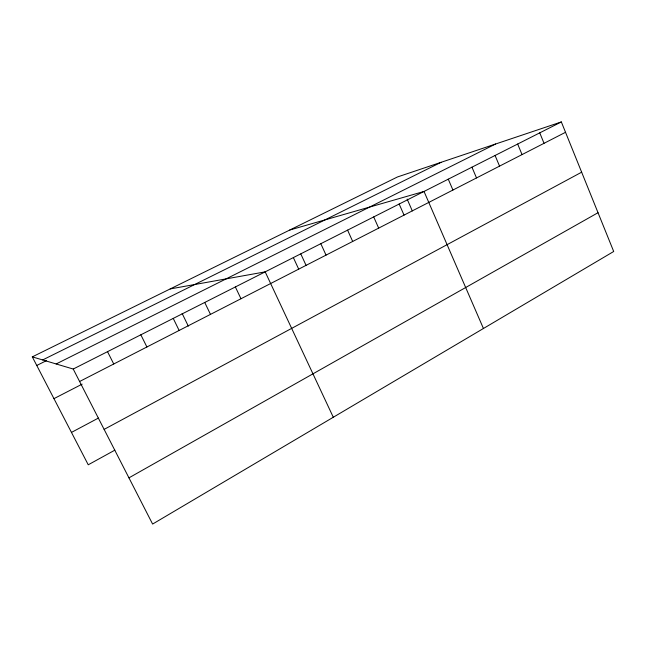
<?xml version="1.0" encoding="UTF-8"?>
<svg xmlns="http://www.w3.org/2000/svg" width="646" height="646" viewBox="0 0 646 646"><rect width="100%" height="100%" fill="white"/><g stroke="black" fill="none" stroke-linecap="round" stroke-linejoin="round"><path stroke-width="0.97" d="M128.942 477.854L598.026 212.704M114.843 450.157L88.244 464.789L32.3 356.867L397.468 176.964L561.334 121.933L613.7 251.488L152.609 524.067L73.224 369.036L32.3 356.867M104.127 429.388L581.65 172.183M71.464 432.416L98.41 418.067M53.957 398.647L82.163 384.136M79.603 381.503L565.525 132.293M73.224 369.036L561.334 121.933M56.154 363.956L495.611 144.001M36.757 365.466L46.56 360.597M42.66 359.943L441.04 162.324M289.788 230.008L424.018 191.45L483.434 328.491M170.197 288.932L265.183 271.861L333.296 417.251M107.527 351.674L113.736 363.997M140.852 334.806L146.9 346.991M173.241 318.405L179.136 330.453M182.14 313.447L188.309 326.125M204.734 302.457L210.483 314.376M235.37 286.953L240.974 298.743M293.365 257.592L298.694 269.14M300.818 253.959L306.164 265.563M320.82 243.687L326.036 255.113M347.596 230.137L352.684 241.451M373.703 216.919L378.677 228.119M399.163 204.031L404.033 215.11M407.142 199.081L412.31 210.919M448.267 179.168L452.927 190.037M471.951 167.177L476.506 177.941M495.078 155.468L499.544 166.127M517.672 144.034L522.041 154.588M539.757 132.858L544.029 143.315"/></g></svg>
